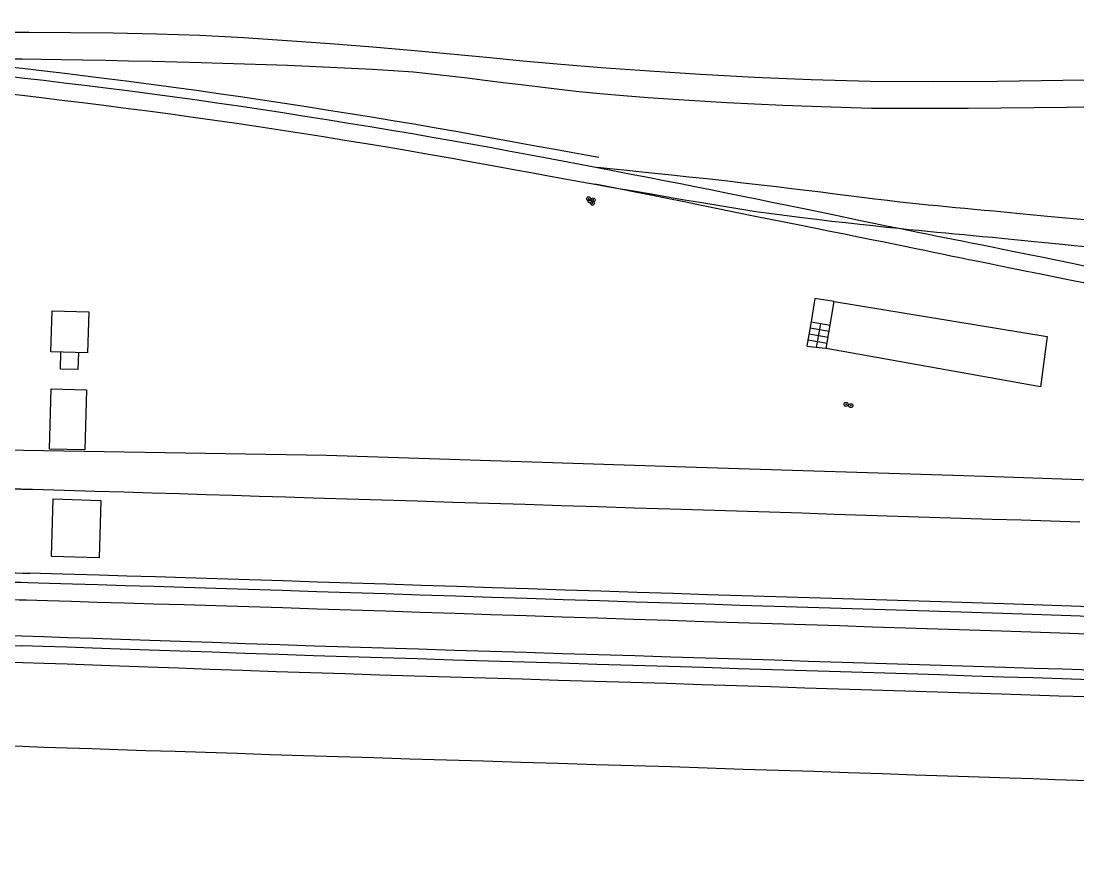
# Model space of a CAD drawing. Header units: metres. Extents: x 320405 to 332543, y 7395686 to 7410003.
# Drawn here: x 326625.9 to 326691.7, y 7397348.2 to 7397400 of the extents above; entities that cross this region are included whole.
import ezdxf

# ---------------------------------------------------------------- set-up
doc = ezdxf.new("R2010")
doc.units = ezdxf.units.M
doc.header["$LTSCALE"] = 10
doc.header["$MEASUREMENT"] = 0
doc.linetypes.add('CONTINUO', pattern=[0])
for name, color, linetype in [('T-ALAMBRADO', 30, 'CERCA_ALA'), ('T-ALVENARIA', 45, 'CONTINUO'), ('T-AMV', 20, 'CONTINUO'), ('T-BASE', 252, 'CONTINUO'), ('T-ESCADA', 45, 'CONTINUO'), ('T-TRILHO', 20, 'CONTINUO')]:
    doc.layers.add(name, color=color, linetype=linetype)
doc.styles.get("Standard").update_dxf_attribs({"font": 'arial.ttf'})
doc.linetypes.add('CERCA_ALA', pattern='A,0.5,-0.1,["XX",Standard,S=0.1,R=0,X=-0.1,Y=-0.05],0', length=0.6)

# ---------------------------------------------------------------- blocks, each defined once
blk = doc.blocks.new('SIMB_CIRCULO')
at = {"color": 0, "linetype": 'Continuous'}
blk.add_circle((0, 0), 0.25, dxfattribs=at)
at = {"color": 0}
blk.add_point((0, 0), dxfattribs=at)
for tag in ['desc:', 'cota:', 'pto:']:
    blk.add_attdef(tag, (0, 0), '', height=1)
blk = doc.blocks.new('topografia ÁGUA BRANCA - LAPA_X')
at = {"layer": 'T-ALAMBRADO', "linetype": 'CONTINUO', "ltscale": 5, "flags": 128}
blk.add_lwpolyline([(154091.357, 253216.464), (154076.13, 253216.964), (154063.49, 253217.168), (154043.716, 253217.808), (154025.132, 253218.352), (154002.778, 253219.05), (153957.522, 253219.719), (153947.608, 253220.014), (153937.26, 253220.189), (153935.284, 253220.4), (153925.228, 253220.696), (153919.019, 253220.814), (153917.031, 253220.875), (153906.984, 253221.245), (153897.135, 253221.512), (153888.166, 253221.834), (153881.135, 253221.879)], dxfattribs=at)
at = {"layer": 'T-ALVENARIA', "ltscale": 5}
for points in [[(154034.342, 253228.676), (154047.594, 253226.526), (154047.18, 253223.4), (154033.842, 253225.765)], [(153985.693, 253228.017), (153987.974, 253227.956), (153987.907, 253225.407), (153985.626, 253225.467)], [(153987.751, 253219.362), (153985.557, 253219.414), (153985.645, 253223.163), (153987.839, 253223.111)]]:
    blk.add_lwpolyline(points, close=True, dxfattribs=at)
for points in [[(153986.225, 253224.388), (153986.253, 253225.451)], [(153987.324, 253224.359), (153987.352, 253225.422)], [(153987.324, 253224.359), (153986.225, 253224.388)]]:
    blk.add_lwpolyline(points, dxfattribs=at)
at = {"layer": 'T-AMV'}
for points in [[(154019.021, 253234.832), (154019.054, 253235.034)], [(154019.021, 253234.832), (154019.292, 253234.765)], [(154019.054, 253235.034), (154019.325, 253234.967)], [(154019.325, 253234.967), (154019.292, 253234.765)]]:
    blk.add_lwpolyline(points, dxfattribs=at)
at = {"layer": 'T-BASE', "ltscale": 5}
blk.add_lwpolyline([(153985.785, 253216.32), (153988.755, 253216.233), (153988.651, 253212.655), (153985.681, 253212.742)], close=True, dxfattribs=at)
at = {"layer": 'T-ESCADA', "ltscale": 5}
for points in [[(154033.134, 253228.863), (154032.902, 253227.412)], [(154034.342, 253228.676), (154033.134, 253228.863)], [(154032.902, 253227.412), (154032.638, 253225.915)], [(154032.902, 253227.412), (154034.09, 253227.208)], [(154032.838, 253227.04), (154034.026, 253226.836)], [(154033.496, 253227.31), (154033.211, 253225.825)], [(154032.71, 253226.296), (154033.898, 253226.092)], [(154032.774, 253226.668), (154033.962, 253226.464)], [(154033.785, 253225.764), (154032.637, 253225.885)]]:
    blk.add_lwpolyline(points, dxfattribs=at)
at = {"layer": 'T-TRILHO', "ltscale": 5}
for points in [[(153911.093, 253213.959, -0.000603), (153917.236, 253213.775, -0.000259), (153931.539, 253213.322, -0.000376), (153943.257, 253212.936, 0.000753), (153949.108, 253212.748, 0.000088), (153952.527, 253212.643, -0.000012), (153955.947, 253212.539, -0.000099), (153960.574, 253212.397, 0.000023), (153980.469, 253211.782, 0.001981), (153980.934, 253211.77, 0.000271), (153984.34, 253211.693)], [(153984.211, 253211.102, -0.000109), (153980.844, 253211.189, -0.000808), (153980.388, 253211.202, -0.000011), (153959.26, 253211.821, 0.00007), (153955.926, 253211.918, 0.000025), (153952.512, 253212.017, -0.000084), (153949.098, 253212.116, -0.000805), (153943.557, 253212.287, 0.000371), (153931.553, 253212.667, 0.000515), (153921.321, 253212.972, -0.00049), (153911.089, 253213.278, -0.001645)], [(153911.013, 253212.248, 0.000241), (153920.756, 253211.958, -0.000217), (153931.559, 253211.637, -0.000107), (153944.742, 253211.237, -0.000331), (153949.022, 253211.103, -0.001116), (153951.591, 253211.015, 0.000687), (153955.766, 253210.869, 0.000876), (153956.47, 253210.847, 0.000026), (153980.182, 253210.134, 0.000919), (153980.671, 253210.12, 0.000131), (153984.105, 253210.03)]]:
    blk.add_lwpolyline(points, format="xyb", dxfattribs=at)
for points in [[(153982.84, 253243.205), (153983.991, 253243.073), (153985.197, 253242.931), (153986.451, 253242.782), (153987.746, 253242.625), (153989.078, 253242.461), (153990.44, 253242.29), (153991.826, 253242.112), (153993.23, 253241.929), (153994.647, 253241.741), (153996.015, 253241.548), (153997.386, 253241.351), (153998.759, 253241.15), (154000.13, 253240.945), (154001.496, 253240.738), (154002.856, 253240.528), (154004.207, 253240.317), (154005.545, 253240.104), (154006.868, 253239.89), (154008.174, 253239.676), (154009.556, 253239.436), (154010.91, 253239.198), (154012.227, 253238.964), (154013.499, 253238.737), (154014.716, 253238.518), (154015.87, 253238.309), (154016.954, 253238.113), (154017.958, 253237.931), (154018.873, 253237.765), (154019.692, 253237.618)], [(153982.807, 253242.612), (153983.954, 253242.482), (153985.153, 253242.343), (153986.4, 253242.197), (153987.688, 253242.042), (153989.012, 253241.88), (153990.366, 253241.711), (153991.744, 253241.536), (153993.14, 253241.354), (153994.549, 253241.167), (153995.916, 253240.972), (153997.287, 253240.772), (153998.66, 253240.569), (154000.031, 253240.361), (154001.399, 253240.15), (154002.76, 253239.937), (154004.111, 253239.722), (154005.451, 253239.505), (154006.776, 253239.287), (154008.083, 253239.069), (154009.316, 253238.859), (154010.53, 253238.648), (154011.725, 253238.438), (154012.9, 253238.229), (154014.058, 253238.02), (154015.198, 253237.812), (154016.321, 253237.604), (154017.427, 253237.398), (154018.517, 253237.192), (154019.592, 253236.988), (154020.655, 253236.785), (154021.704, 253236.584), (154022.738, 253236.384), (154023.758, 253236.186), (154024.764, 253235.989), (154025.756, 253235.793), (154026.734, 253235.599), (154027.7, 253235.407), (154028.653, 253235.216), (154029.593, 253235.027), (154030.555, 253234.832), (154031.503, 253234.639), (154032.435, 253234.45), (154033.35, 253234.263), (154034.244, 253234.08), (154035.117, 253233.901), (154035.967, 253233.727), (154036.792, 253233.558), (154037.589, 253233.394), (154038.358, 253233.237), (154038.959, 253233.117), (154039.537, 253233.002), (154040.096, 253232.891), (154040.644, 253232.783), (154041.187, 253232.676), (154041.732, 253232.569), (154042.284, 253232.46), (154042.85, 253232.349), (154043.437, 253232.233), (154044.051, 253232.112), (154044.822, 253231.956), (154045.626, 253231.793), (154046.461, 253231.625), (154047.327, 253231.45), (154048.221, 253231.27), (154049.143, 253231.085), (154050.092, 253230.894)], [(153981.719, 253245.322), (153984.238, 253245.332), (153986.826, 253245.323), (153989.469, 253245.294), (153992.151, 253245.241), (153994.856, 253245.161), (153997.573, 253245.019), (154000.282, 253244.852), (154002.969, 253244.664), (154005.618, 253244.462), (154008.212, 253244.249), (154010.454, 253244.039), (154012.68, 253243.827), (154014.947, 253243.615), (154017.309, 253243.406), (154019.821, 253243.203), (154022.814, 253242.994), (154025.999, 253242.799), (154029.36, 253242.627), (154032.884, 253242.484), (154036.557, 253242.376), (154040.471, 253242.374), (154044.479, 253242.405), (154048.539, 253242.46), (154052.61, 253242.531)], [(153982.645, 253241.543), (153983.803, 253241.41), (153985.013, 253241.268), (153986.269, 253241.118), (153987.565, 253240.961), (153988.895, 253240.797), (153990.254, 253240.626), (153991.636, 253240.449), (153993.033, 253240.267), (153994.442, 253240.079), (153995.795, 253239.887), (153997.15, 253239.692), (153998.506, 253239.492), (153999.86, 253239.289), (154001.21, 253239.083), (154002.554, 253238.875), (154003.889, 253238.665), (154005.213, 253238.453), (154006.524, 253238.239), (154007.819, 253238.026), (154009.207, 253237.784), (154010.568, 253237.544), (154011.894, 253237.307), (154013.176, 253237.077), (154014.405, 253236.855), (154015.572, 253236.644), (154016.668, 253236.444), (154017.685, 253236.259), (154018.613, 253236.091), (154019.444, 253235.942)], [(154050.873, 253240.804), (154048.809, 253240.77), (154046.745, 253240.739), (154044.687, 253240.714), (154042.64, 253240.695), (154040.61, 253240.684), (154038.604, 253240.682), (154036.627, 253240.69), (154034.751, 253240.738), (154032.911, 253240.797), (154031.111, 253240.866), (154029.35, 253240.943), (154027.631, 253241.029), (154025.957, 253241.123), (154024.328, 253241.224), (154022.747, 253241.332), (154021.216, 253241.445), (154019.735, 253241.564), (154018.453, 253241.696), (154017.216, 253241.832), (154016.019, 253241.97), (154014.854, 253242.108), (154013.714, 253242.247), (154012.593, 253242.383), (154011.483, 253242.517), (154010.378, 253242.647), (154009.27, 253242.772), (154008.153, 253242.89), (154006.878, 253242.973), (154005.588, 253243.049), (154004.285, 253243.118), (154002.971, 253243.181), (154001.647, 253243.238), (154000.315, 253243.289), (153998.977, 253243.336), (153997.634, 253243.377), (153996.288, 253243.415), (153994.94, 253243.448), (153993.419, 253243.484), (153991.91, 253243.517), (153990.426, 253243.546), (153988.979, 253243.572), (153987.58, 253243.596), (153986.243, 253243.616), (153984.978, 253243.635), (153983.8, 253243.65), (153982.718, 253243.663)], [(154050.398, 253233.742), (154049.433, 253233.828), (154048.497, 253233.912), (154047.591, 253233.995), (154046.717, 253234.076), (154045.873, 253234.155), (154045.062, 253234.232), (154044.283, 253234.307), (154043.646, 253234.363), (154043.036, 253234.417), (154042.447, 253234.47), (154041.873, 253234.522), (154041.307, 253234.575), (154040.745, 253234.629), (154040.179, 253234.684), (154039.604, 253234.743), (154039.014, 253234.804), (154038.402, 253234.87), (154037.644, 253234.96), (154036.86, 253235.054), (154036.05, 253235.152), (154035.217, 253235.254), (154034.361, 253235.359), (154033.484, 253235.466), (154032.586, 253235.576), (154031.669, 253235.687), (154030.734, 253235.799), (154029.782, 253235.912), (154028.656, 253236.036), (154027.525, 253236.16), (154026.4, 253236.282), (154025.292, 253236.4), (154024.21, 253236.515), (154023.167, 253236.624), (154022.173, 253236.728), (154021.239, 253236.823), (154020.375, 253236.91), (154019.592, 253236.988)], [(154019.444, 253235.942), (154020.206, 253235.812), (154021.048, 253235.667), (154021.96, 253235.511), (154022.932, 253235.344), (154023.953, 253235.171), (154025.014, 253234.992), (154026.104, 253234.81), (154027.214, 253234.628), (154028.332, 253234.447), (154029.45, 253234.271), (154030.423, 253234.141), (154031.383, 253234.018), (154032.328, 253233.901), (154033.256, 253233.789), (154034.165, 253233.684), (154035.053, 253233.584), (154035.919, 253233.489), (154036.759, 253233.4), (154037.573, 253233.316), (154038.358, 253233.237), (154038.975, 253233.174), (154039.568, 253233.114), (154040.143, 253233.058), (154040.705, 253233.004), (154041.263, 253232.952), (154041.82, 253232.901), (154042.385, 253232.85), (154042.964, 253232.798), (154043.562, 253232.745), (154044.185, 253232.689), (154044.952, 253232.613), (154045.751, 253232.534), (154046.581, 253232.453), (154047.442, 253232.369), (154048.333, 253232.284), (154049.255, 253232.197), (154050.207, 253232.108)], [(154049.938, 253229.842), (154048.991, 253230.03), (154048.071, 253230.214), (154047.178, 253230.393), (154046.315, 253230.566), (154045.481, 253230.733), (154044.678, 253230.895), (154043.908, 253231.05), (154043.296, 253231.174), (154042.71, 253231.294), (154042.145, 253231.409), (154041.595, 253231.521), (154041.051, 253231.633), (154040.509, 253231.743), (154039.961, 253231.855), (154039.401, 253231.969), (154038.823, 253232.087), (154038.22, 253232.209), (154037.448, 253232.364), (154036.645, 253232.524), (154035.816, 253232.69), (154034.961, 253232.86), (154034.083, 253233.035), (154033.184, 253233.213), (154032.265, 253233.396), (154031.328, 253233.582), (154030.376, 253233.771), (154029.411, 253233.962), (154028.299, 253234.186), (154027.186, 253234.411), (154026.082, 253234.633), (154024.996, 253234.85), (154023.939, 253235.062), (154022.922, 253235.264), (154021.953, 253235.455), (154021.044, 253235.634), (154020.204, 253235.796), (154019.444, 253235.942)], [(154049.642, 253214.989), (154047.816, 253215.043), (154045.998, 253215.097), (154044.178, 253215.151), (154042.238, 253215.209), (154040.287, 253215.267), (154038.324, 253215.326), (154036.349, 253215.385), (154034.359, 253215.445), (154032.354, 253215.505), (154030.331, 253215.565), (154028.291, 253215.626), (154026.232, 253215.687), (154024.152, 253215.749), (154021.915, 253215.816), (154019.663, 253215.882), (154017.404, 253215.949), (154015.143, 253216.015), (154012.889, 253216.082), (154010.647, 253216.148), (154008.425, 253216.213), (154006.23, 253216.277), (154004.069, 253216.34), (154001.948, 253216.402), (154000.252, 253216.45), (153998.588, 253216.498), (153996.94, 253216.545), (153995.291, 253216.592), (153993.626, 253216.639), (153991.929, 253216.688), (153990.184, 253216.738), (153988.375, 253216.789), (153986.486, 253216.843), (153984.501, 253216.9), (153981.588, 253216.985)], [(153875.78, 253220.066), (153895.06, 253219.513), (153911.466, 253219.02), (153931.453, 253218.48), (153949.499, 253217.92), (153955.863, 253217.738), (153980.353, 253217.024), (153984.501, 253216.9)], [(153823.172, 253216.833), (153834.73, 253215.421), (153839.834, 253214.652), (153846.585, 253213.662), (153851.236, 253212.921), (153855.536, 253212.322), (153867.45, 253210.966), (153877.154, 253210.459), (153895.291, 253209.819), (153910.964, 253209.379), (153931.369, 253208.763), (153948.929, 253208.202), (153955.718, 253207.966), (153980.115, 253207.268), (153983.841, 253207.185)], [(153983.904, 253206.126), (153980.178, 253206.194), (153955.621, 253206.908), (153948.873, 253207.186), (153931.332, 253207.703), (153910.865, 253208.315), (153895.262, 253208.786), (153877.026, 253209.392), (153867.38, 253209.924), (153855.476, 253211.248), (153851.049, 253211.876), (153846.525, 253212.557), (153839.748, 253213.604), (153834.989, 253214.317), (153823.062, 253215.793)], [(154050.307, 253209.731), (154048.534, 253209.787), (154046.746, 253209.843), (154044.937, 253209.899), (154042.98, 253209.957), (154040.998, 253210.014), (154038.991, 253210.073), (154036.96, 253210.131), (154034.906, 253210.191), (154032.831, 253210.251), (154030.737, 253210.311), (154028.623, 253210.373), (154026.492, 253210.435), (154024.345, 253210.498), (154022.107, 253210.566), (154019.861, 253210.635), (154017.61, 253210.705), (154015.362, 253210.774), (154013.121, 253210.843), (154010.894, 253210.912), (154008.686, 253210.98), (154006.503, 253211.048), (154004.351, 253211.114), (154002.235, 253211.179), (154000.094, 253211.242), (153998.005, 253211.303), (153995.977, 253211.362), (153994.022, 253211.419), (153992.147, 253211.473), (153990.364, 253211.524), (153988.682, 253211.572), (153987.111, 253211.616), (153985.66, 253211.657), (153984.34, 253211.693)], [(154050.358, 253205.785), (154048.588, 253205.837), (154046.8, 253205.89), (154044.989, 253205.943), (154043.019, 253206), (154041.022, 253206.059), (154038.997, 253206.118), (154036.948, 253206.178), (154034.875, 253206.239), (154032.78, 253206.3), (154030.666, 253206.362), (154028.532, 253206.424), (154026.382, 253206.487), (154024.216, 253206.55), (154021.974, 253206.615), (154019.724, 253206.68), (154017.47, 253206.745), (154015.219, 253206.811), (154012.975, 253206.876), (154010.744, 253206.941), (154008.531, 253207.006), (154006.342, 253207.071), (154004.182, 253207.135), (154002.056, 253207.198), (153999.887, 253207.265), (153997.767, 253207.332), (153995.708, 253207.397), (153993.72, 253207.46), (153991.813, 253207.521), (153989.998, 253207.579), (153988.284, 253207.634), (153986.683, 253207.686), (153985.205, 253207.734), (153983.859, 253207.778), (153983.403, 253207.794)], [(154050.265, 253209.125), (154048.482, 253209.181), (154046.684, 253209.236), (154044.865, 253209.292), (154042.902, 253209.35), (154040.914, 253209.409), (154038.902, 253209.468), (154036.866, 253209.528), (154034.809, 253209.588), (154032.732, 253209.649), (154030.635, 253209.711), (154028.52, 253209.773), (154026.389, 253209.836), (154024.242, 253209.9), (154022.01, 253209.968), (154019.768, 253210.037), (154017.524, 253210.106), (154015.282, 253210.175), (154013.047, 253210.243), (154010.826, 253210.312), (154008.624, 253210.38), (154006.446, 253210.447), (154004.297, 253210.513), (154002.184, 253210.577), (154000.037, 253210.641), (153997.941, 253210.703), (153995.905, 253210.763), (153993.941, 253210.821), (153992.058, 253210.876), (153990.266, 253210.928), (153988.575, 253210.977), (153986.996, 253211.022), (153985.538, 253211.064), (153984.211, 253211.102)], [(153984.105, 253210.03), (153985.45, 253209.994), (153986.926, 253209.953), (153988.524, 253209.909), (153990.232, 253209.861), (153992.04, 253209.81), (153993.938, 253209.757), (153995.916, 253209.7), (153997.963, 253209.642), (154000.068, 253209.581), (154002.222, 253209.518), (154004.323, 253209.454), (154006.458, 253209.389), (154008.62, 253209.322), (154010.805, 253209.255), (154013.008, 253209.186), (154015.224, 253209.118), (154017.447, 253209.049), (154019.673, 253208.979), (154021.897, 253208.91), (154024.114, 253208.841), (154026.26, 253208.777), (154028.393, 253208.713), (154030.511, 253208.649), (154032.612, 253208.587), (154034.695, 253208.524), (154036.758, 253208.463), (154038.8, 253208.402), (154040.82, 253208.341), (154042.815, 253208.281), (154044.785, 253208.222), (154046.604, 253208.165), (154048.403, 253208.109), (154050.186, 253208.052)], [(154050.315, 253205.181), (154048.534, 253205.236), (154046.736, 253205.291), (154044.914, 253205.347), (154042.936, 253205.407), (154040.931, 253205.467), (154038.899, 253205.528), (154036.843, 253205.589), (154034.765, 253205.651), (154032.665, 253205.713), (154030.547, 253205.776), (154028.41, 253205.838), (154026.258, 253205.901), (154024.091, 253205.965), (154021.853, 253206.028), (154019.607, 253206.091), (154017.359, 253206.154), (154015.113, 253206.217), (154012.876, 253206.28), (154010.652, 253206.343), (154008.447, 253206.405), (154006.265, 253206.468), (154004.113, 253206.53), (154001.995, 253206.592), (153999.829, 253206.661), (153997.713, 253206.728), (153995.658, 253206.795), (153993.673, 253206.86), (153991.77, 253206.922), (153989.958, 253206.982), (153988.249, 253207.039), (153986.653, 253207.092), (153985.18, 253207.14), (153983.841, 253207.185)], [(154050.126, 253204.121), (154048.363, 253204.171), (154046.583, 253204.221), (154044.779, 253204.272), (154042.809, 253204.332), (154040.809, 253204.392), (154038.783, 253204.453), (154036.731, 253204.516), (154034.655, 253204.579), (154032.557, 253204.642), (154030.439, 253204.706), (154028.303, 253204.771), (154026.149, 253204.836), (154023.98, 253204.9), (154021.733, 253204.964), (154019.478, 253205.027), (154017.221, 253205.09), (154014.967, 253205.153), (154012.722, 253205.216), (154010.491, 253205.279), (154008.28, 253205.342), (154006.095, 253205.404), (154003.94, 253205.466), (154001.823, 253205.528), (153999.676, 253205.598), (153997.582, 253205.666), (153995.549, 253205.733), (153993.589, 253205.799), (153991.711, 253205.862), (153989.926, 253205.922), (153988.242, 253205.979), (153986.671, 253206.033), (153985.221, 253206.082), (153983.904, 253206.126)], [(154050.873, 253198.885), (154049.503, 253198.928), (154048.134, 253198.971), (154046.744, 253199.014), (154045.312, 253199.059), (154043.408, 253199.119), (154041.446, 253199.181), (154039.431, 253199.245), (154037.368, 253199.309), (154035.261, 253199.376), (154033.114, 253199.443), (154030.933, 253199.51), (154028.72, 253199.579), (154026.481, 253199.648), (154024.22, 253199.717), (154021.898, 253199.784), (154019.565, 253199.852), (154017.229, 253199.919), (154014.897, 253199.985), (154012.576, 253200.052), (154010.272, 253200.117), (154007.995, 253200.182), (154005.749, 253200.246), (154003.543, 253200.31), (154001.383, 253200.372), (153999.291, 253200.435), (153997.258, 253200.498), (153995.292, 253200.558), (153993.398, 253200.616), (153991.583, 253200.672), (153989.853, 253200.726), (153988.214, 253200.777), (153986.673, 253200.824), (153985.235, 253200.868), (153983.908, 253200.908), (153983.095, 253200.93)]]:
    blk.add_lwpolyline(points, dxfattribs=at)
at = {"layer": 'T-AMV', "xscale": 0.5, "yscale": 0.5, "zscale": 0.5}
for p in [(154019.054, 253235.034, 724.752), (154019.054, 253235.034, 724.752), (154019.292, 253234.765, 724.696), (154019.292, 253234.765, 724.696), (154019.325, 253234.967, 724.752), (154019.325, 253234.967, 724.752)]:
    blk.add_blockref('SIMB_CIRCULO', p, dxfattribs=at)
at = {"layer": 'T-ESCADA', "ltscale": 5, "xscale": 0.5, "yscale": 0.5, "zscale": 0.5}
for p in [(154035.088, 253222.284, 724.716), (154035.384, 253222.206, 724.702)]:
    blk.add_blockref('SIMB_CIRCULO', p, dxfattribs=at)

msp = doc.modelspace()

# ---------------------------------------------------------------- block references
at = {"rotation": 359.8966389496373}
msp.add_blockref('topografia ÁGUA BRANCA - LAPA_X', (172185.591, 7144432.179), dxfattribs=at)

doc.saveas('drawing.dxf')
